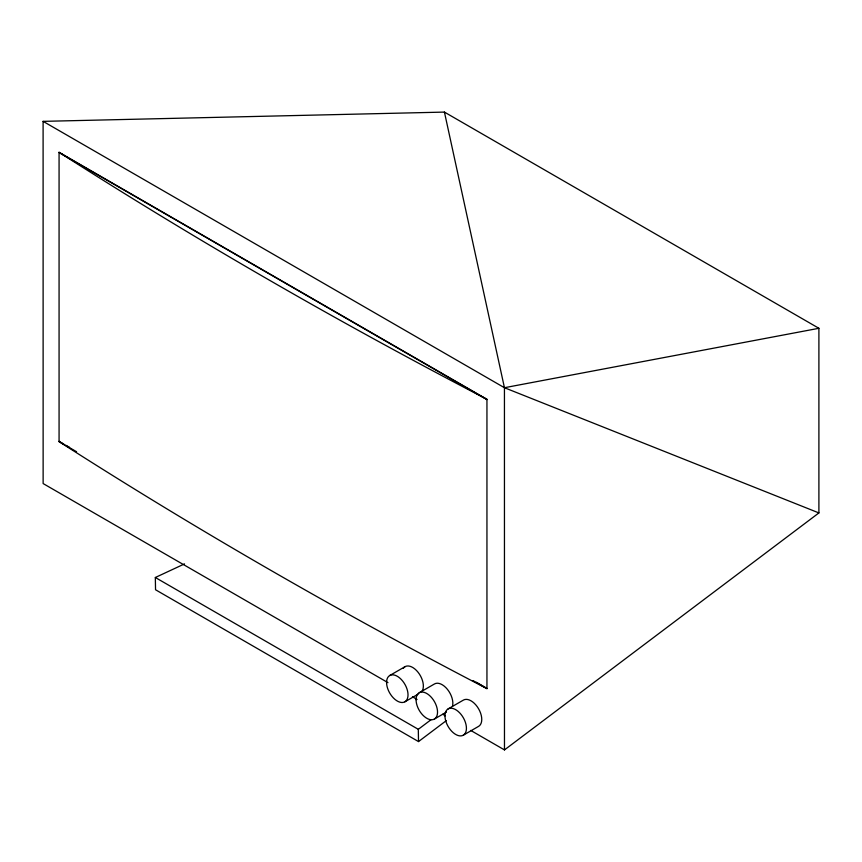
<?xml version="1.0" encoding="UTF-8"?>
<svg xmlns="http://www.w3.org/2000/svg" width="862" height="862" viewBox="0 0 862 862"><rect width="100%" height="100%" fill="white"/><g stroke="black" fill="none" stroke-linecap="round" stroke-linejoin="round"><path stroke-width="1.29" d="M184.533 563.899L155.332 577.497L155.537 589.759L418.512 741.579L418.307 729.317L431.183 719.608M418.512 741.579L446.408 720.557M470.695 730.405L504.475 749.908L818.9 512.922L818.9 328.293L444.426 112.092L43.1 121.359L43.132 483.56L387.975 682.65M389.71 675.528L405.043 666.671M419.212 692.768L434.545 683.922A15.171 8.76 60 0 1 447.486 689.428A15.171 8.76 60 0 1 452.485 706.247M404.892 701.808L418.027 694.222M448.111 708.92L463.444 700.073A15.171 8.76 60 0 1 478.615 708.833A15.171 8.76 60 0 1 478.615 726.354L463.282 735.2M434.383 719.048L446.43 712.098M43.1 121.359L504.442 387.717L818.9 328.293M444.426 112.092L504.442 387.717L818.9 512.922M486.944 399.311C340.781 323.325 197.764 241.209 59.069 152.283L59.069 441.613C197.764 530.539 340.781 612.656 486.944 688.641L486.944 399.311L59.069 152.283M59.069 152.563L486.944 399.591M59.069 441.333L63.734 444.027M66.062 445.374L69.563 447.389M476.449 682.305L486.944 688.361M59.069 441.613L76.556 451.71M472.958 680.56L486.944 688.641M412.435 696.776L417.1 699.47M442.734 714.264L445.061 715.611M155.332 577.497L418.307 729.317M504.442 387.717L504.475 749.908M403.341 668.255A15.171 8.76 60 0 1 417.995 672.177A15.171 8.76 60 0 1 421.917 691.378M444.964 715.869A15.171 8.76 60 0 0 461.062 735.889A15.171 8.76 60 0 0 461.062 714.426A15.171 8.76 60 0 0 444.964 715.869M416.066 699.718A15.171 8.76 60 0 0 432.164 719.738A15.171 8.76 60 0 0 432.164 698.274A15.171 8.76 60 0 0 416.066 699.718M386.575 682.467A15.171 8.76 60 0 0 402.662 702.487A15.171 8.76 60 0 0 402.662 681.034A15.171 8.76 60 0 0 386.575 682.467"/></g></svg>
